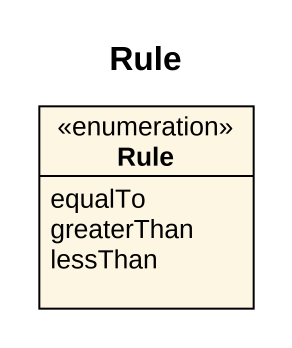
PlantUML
@startuml
title Rule
hide circle
hide empty members
enum Rule {
  equalTo
  greaterThan
  lessThan
}
@enduml
